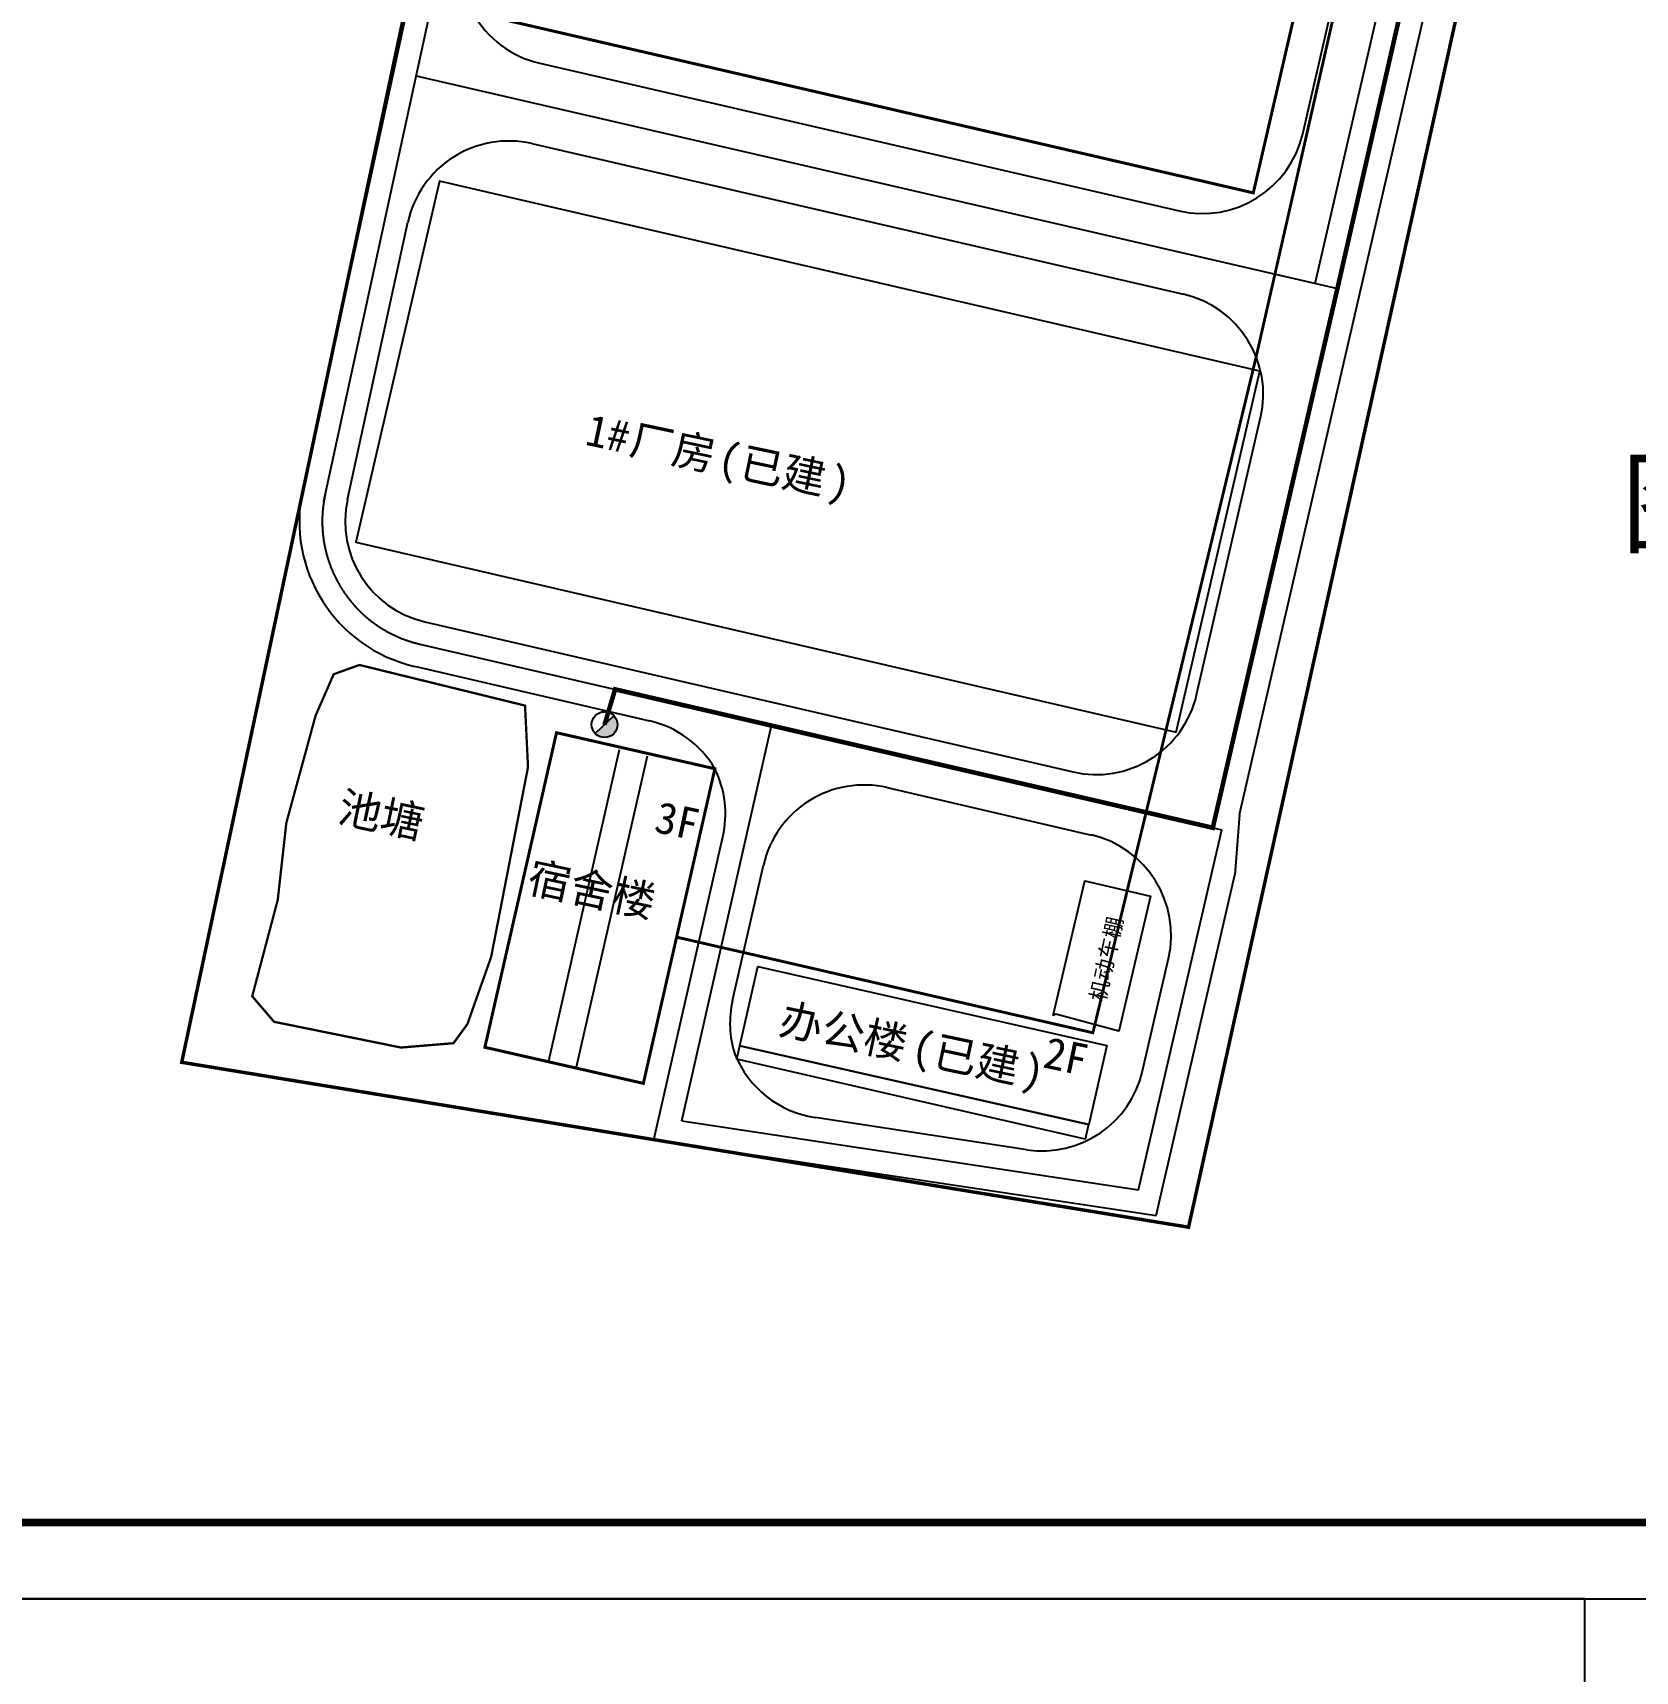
# Model space of a CAD drawing. Extents: x -21908402 to 2288787, y 79687 to 5079726.
# Drawn here: x 2243545 to 2264549, y 553937 to 575412 of the extents above; entities that cross this region are included whole.
import ezdxf

# ---------------------------------------------------------------- set-up
doc = ezdxf.new("R2010")
doc.units = 0
doc.header["$LTSCALE"] = 1000
doc.linetypes.add('DASH', pattern=[0.35, 0.25, -0.1])
doc.linetypes.add('DOTE', pattern=[2.42, 2, -0.2, 0.02, -0.2])
doc.layers.get('0').update_dxf_attribs({"linetype": 'CONTINUOUS'})
for name, color, linetype in [('DLSS', 4, 'CONTINUOUS'), ('DM-坐标', 7, 'CONTINUOUS'), ('JZD', 1, 'CONTINUOUS'), ('PUB_TEXT', 7, 'CONTINUOUS'), ('PUB_TITLE', 4, 'CONTINUOUS'), ('PUZHUANG', 250, 'CONTINUOUS'), ('TX-图例', 7, 'CONTINUOUS'), ('填充', 8, 'CONTINUOUS'), ('道路中心线', 1, 'DOTE')]:
    doc.layers.add(name, color=color, linetype=linetype)
doc.styles.add('DIMHT', font='simhei.ttf', dxfattribs={"width": 0.8})
doc.styles.add('仿宋', font='')
doc.styles.add('宋体', font='')
doc.styles.get('仿宋').set_extended_font_data('FangSong_GB2312')
doc.styles.get('宋体').set_extended_font_data('SimSun')
doc.linetypes.add('443', pattern='A,9.4,[169,AAA.SHX,S=1,R=0,X=0,Y=0.15],0.6', length=10)
doc.linetypes.add('GX_DX', pattern='A,2,[65,LZX,S=0.8,R=0,X=0,Y=0],-0.55,2', length=4.55)
doc.linetypes.add('GX_GS', pattern='A,2,-0.1,[61,LZX,S=1,R=0,X=0,Y=0],-1.0125,2', length=5.1125)

# ---------------------------------------------------------------- blocks, each defined once
blk = doc.blocks.new('FGHJ')
at = {"color": 254, "linetype": 'CONTINUOUS'}
for p, q in [((40418295.95, 3455451.23), (40418302.14, 3455478.43)), ((40418298.39, 3455450.68), (40418304.58, 3455477.88))]:
    blk.add_line(p, q, dxfattribs=at)
at = {"color": 254, "linetype": 'CONTINUOUS', "const_width": 0.26}
for points in [[(40418315.06, 3455654.28), (40418383.26, 3455638.53), (40418357.52, 3455527.06), (40418289.32, 3455542.82)], [(40418296.63, 3455479.89), (40418310.47, 3455476.74), (40418304.22, 3455449.25), (40418290.37, 3455452.4)]]:
    blk.add_lwpolyline(points, close=True, dxfattribs=at)
at = {"color": 254, "linetype": 'CONTINUOUS', "flags": 128}
for points in [[(40418350.79, 3455479.93), (40418358.1, 3455511.48), (40418286.4, 3455528.09), (40418279.08, 3455496.55)], [(40418340.04, 3455455.17), (40418342.81, 3455466.95), (40418348.55, 3455465.6), (40418345.78, 3455453.82), (40418340.26, 3455455.3)], [(40418312.66, 3455452.54), (40418314.23, 3455459.46), (40418344.73, 3455452.57), (40418343.16, 3455445.65)], [(40418343.12, 3455445.65), (40418342.83, 3455444.37), (40418312.39, 3455451.37), (40418312.66, 3455452.54)]]:
    blk.add_lwpolyline(points, close=True, dxfattribs=at)
at = {"layer": 'DLSS', "color": 254, "linetype": 'CONTINUOUS'}
for p, q in [((40418274.34, 3455500.51), (40418309.53, 3455662.63)), ((40418356.31, 3455472.75), (40418397.1, 3455649.36)), ((40418361.84, 3455532.22), (40418384.81, 3455631.67)), ((40418362.13, 3455533.49), (40418384.85, 3455631.85)), ((40418295.18, 3455538.38), (40418351.04, 3455525.48)), ((40418294.47, 3455531.36), (40418351.42, 3455518.21)), ((40418278.36, 3455500.27), (40418283.65, 3455524.51)), ((40418352.57, 3455483.2), (40418358.16, 3455507.42)), ((40418285.13, 3455489.59), (40418341.77, 3455476.46)), ((40418284.22, 3455485.69), (40418304.76, 3455480.93)), ((40418325.52, 3455475.09), (40418343.37, 3455470.95)), ((40418356.31, 3455472.75), (40418355.91, 3455467.48)), ((40418305.14, 3455444.31), (40418311.17, 3455470.78)), ((40418312.02, 3455456.5), (40418314.71, 3455468.32)), ((40418349.03, 3455437.7), (40418355.91, 3455467.48)), ((40418347.84, 3455450.33), (40418350.11, 3455460.16)), ((40418337.73, 3455443.45), (40418319.22, 3455446.27)), ((40418305.14, 3455444.31), (40418349.03, 3455437.7))]:
    blk.add_line(p, q, dxfattribs=at)
for centre, radius, start, end in [((40418297.2, 3455547.15), 9, 208.8054, 256.9951), ((40418292.44, 3455522.59), 9, 76.9951, 167.7287), ((40418353.07, 3455534.25), 9, 256.9951, 346.9951), ((40418349.39, 3455509.44), 9, 346.9951, 76.9951), ((40418287.16, 3455498.35), 13, 167.6975, 256.9511), ((40418287.16, 3455498.35), 9, 167.6975, 256.9511), ((40418343.8, 3455485.23), 9, 256.9511, 346.9951), ((40418302.73, 3455472.16), 9, 30.5903, 76.9511), ((40418302.39, 3455472.78), 9, 347.1783, 26.1329), ((40418323.49, 3455466.32), 9, 76.9511, 167.1783), ((40418341.34, 3455462.19), 9, 346.9951, 76.9511), ((40418320.79, 3455454.5), 9, 167.1783, 197.4145), ((40418320.56, 3455455.17), 9, 201.9371, 261.4386), ((40418339.07, 3455452.35), 9, 261.4386, 346.9951)]:
    blk.add_arc(centre, radius, start, end, dxfattribs=at)
at = {"layer": '填充', "color": 254, "linetype": 'CONTINUOUS', "const_width": 0.2, "flags": 128}
blk.add_lwpolyline([(40418279.41, 3455485.81), (40418279.41, 3455485.81), (40418277.16, 3455485), (40418275.58, 3455481.39), (40418273.02, 3455472.01), (40418272.27, 3455465.28), (40418270.04, 3455456.86), (40418271.95, 3455454.63), (40418283.04, 3455452.38), (40418287.63, 3455452.76), (40418288.84, 3455454.42), (40418290.92, 3455460.3), (40418294.14, 3455476.89), (40418293.88, 3455482.26)], close=True, dxfattribs=at)
at = {"layer": '道路中心线', "color": 1, "linetype": 'DOTE'}
for p, q in [((40418276.3, 3455500.13), (40418311.05, 3455660.18)), ((40418362.92, 3455519.14), (40418393.17, 3455650.14)), ((40418284.37, 3455537.29), (40418364.87, 3455518.69)), ((40418353.99, 3455471.57), (40418364.87, 3455518.69)), ((40418284.69, 3455487.63), (40418354.76, 3455471.39)), ((40418307.57, 3455445.97), (40418315.43, 3455480.51)), ((40418347.5, 3455439.96), (40418354.76, 3455471.39)), ((40418307.57, 3455445.97), (40418347.5, 3455439.96))]:
    blk.add_line(p, q, dxfattribs=at)
blk.add_arc((40418287.16, 3455498.35), 11, 167.6975, 256.9511, dxfattribs=at)
at = {"layer": 'PUB_TEXT', "color": 254, "linetype": 'CONTINUOUS', "style": '宋体'}
for s, height, rotation, p in [('1#', 2.749, 348.0834, (40418299.02, 3455505.07)), ('厂房', 2.749, 348.0834, (40418302.87, 3455504.25)), ('(', 2.75, 348.0834, (40418310.56, 3455502.63)), ('已建', 2.749, 348.0834, (40418312.49, 3455502.22)), (')', 2.75, 348.0834, (40418320.18, 3455500.6)), ('池塘', 2.749, 348.0834, (40418277.38, 3455472.14)), ('3F', 2.749, 348.0834, (40418305.06, 3455471.24)), ('宿舍楼', 2.749, 348.0834, (40418293.92, 3455466.01)), ('机动车棚', 1.375, 77.6006, (40418344.54, 3455456.29)), ('办公楼', 2.749, 348.0834, (40418315.94, 3455453.62)), ('(', 2.75, 348.0834, (40418327.48, 3455451.19)), ('已建', 2.749, 348.0834, (40418329.4, 3455450.78)), ('2F', 2.749, 348.0834, (40418339.03, 3455450.67)), (')', 2.75, 348.0834, (40418337.09, 3455449.16))]:
    blk.add_text(s, height=height, rotation=rotation, dxfattribs=at).set_placement(p)
blk = doc.blocks.new('FYGJH')
at = {"layer": 'DM-坐标'}
blk.add_hatch(color=1, dxfattribs=at).paths.add_polyline_path([(496415.338, 433272.839, 0.676431), (496417.339, 433273.641, 0.193011), (496417.017, 433274.443)])
at = {"layer": 'DM-坐标', "color": 1}
blk.add_line((496417.017, 433274.443), (496415.338, 433272.839), dxfattribs=at)
blk.add_circle((496416.178, 433273.641), 1.161, dxfattribs=at)
blk = doc.blocks.new('GGGGGH')
at = {"layer": 'PUZHUANG', "color": 0}
blk.add_lwpolyline([(379173.18, 3454736.77), (379193.98, 3454736.77)], dxfattribs=at)
at = {"layer": 'TX-图例'}
for points in [[(379193.98, 3454736.77), (379193.98, 3454728.45), (379173.18, 3454728.45), (379173.18, 3454736.77)], [(379173.18, 3454724.41), (379193.98, 3454724.41), (379193.98, 3454716.09), (379173.18, 3454716.09)], [(379193.98, 3454713.49), (379193.98, 3454705.17), (379173.18, 3454705.17), (379173.18, 3454713.49)], [(379193.98, 3454702.57), (379193.98, 3454694.25), (379173.18, 3454694.25), (379173.18, 3454702.57)]]:
    blk.add_lwpolyline(points, close=True, dxfattribs=at)
at = {"layer": 'TX-图例', "color": 4, "linetype": 'GX_GS', "ltscale": 0.003, "const_width": 0.35}
blk.add_lwpolyline([(379173.18, 3454732.61), (379193.98, 3454732.61)], dxfattribs=at)
at = {"layer": 'TX-图例', "color": 2, "linetype": 'GX_DX', "ltscale": 0.003, "const_width": 0.25}
blk.add_lwpolyline([(379173.18, 3454720.25), (379193.98, 3454720.25)], dxfattribs=at)
at = {"layer": 'TX-图例', "color": 5, "linetype": '443', "ltscale": 0.003, "const_width": 2}
blk.add_lwpolyline([(379193.98, 3454698.41), (379173.18, 3454698.41)], dxfattribs=at)
at = {"layer": 'TX-图例', "color": 4, "linetype": 'GX_GS', "ltscale": 1.5, "xscale": 1.945010106428526, "yscale": 1.945010106544942, "zscale": 1.945010106426005}
blk.add_blockref('FYGJH', (-586350.78, 2611987.31), dxfattribs=at)
at = {"layer": 'TX-图例', "ltscale": 0.5, "style": 'DIMHT'}
blk.add_text('图 例', height=7.2, dxfattribs=at).set_placement((379170.68, 3454744.59))
at = {"layer": 'TX-图例', "color": 4, "linetype": 'GX_GS', "ltscale": 5, "style": '仿宋'}
blk.add_text('DN100', height=2, rotation=0.9012, dxfattribs=at).set_placement((379180.61, 3454733.57))
at = {"layer": 'TX-图例', "style": '宋体'}
for s, p in [('消防给水管线', (379195.72, 3454730.7)), ('消防通讯', (379195.72, 3454718.34)), ('消防栓', (379195.72, 3454707.42)), ('消防通道', (379195.72, 3454696.5))]:
    blk.add_text(s, height=3.5, dxfattribs=at).set_placement(p)
blk = doc.blocks.new('55444F')
at = {"layer": 'JZD', "linetype": 'CONTINUOUS', "const_width": 0.3}
blk.add_lwpolyline([(40416079.38, 3455490.3), (40416169.01, 3455474.57), (40416122.12, 3455262.69), (40416034.14, 3455277.1)], close=True, dxfattribs=at)
at = {"layer": 'TX-图例', "color": 2, "linetype": 'DASH', "ltscale": 0.01, "const_width": 0.25}
blk.add_lwpolyline([(40416159.59, 3455476.91), (40416156.9, 3455465.79), (40416156.9, 3455465.79), (40416127.97, 3455338.49), (40416113.76, 3455279.68), (40416077.38, 3455288.04)], dxfattribs=at)
at = {"layer": 'TX-图例', "color": 4, "linetype": 'GX_GS', "ltscale": 0.003, "const_width": 0.4}
for points in [[(40416072.74, 3455309.52), (40416124.24, 3455297.59), (40416135.13, 3455344.71), (40416164.8, 3455474.68), (40416165.14, 3455476.01)], [(40416072.74, 3455309.52), (40416072.01, 3455309.69), (40416071.09, 3455306.6)]]:
    blk.add_lwpolyline(points, dxfattribs=at)
for name, p in [('FGHJ', (-2229.74, -173.99)), ('GGGGGH', (40036989.23, 577.78))]:
    blk.add_blockref(name, p)
at = {"layer": 'TX-图例', "color": 4, "linetype": 'GX_GS', "ltscale": 1.5, "xscale": 0.9725050516426563, "yscale": 0.9725050532724708, "zscale": 0.9725050532130026}
blk.add_blockref('FYGJH', (39933303.85, 3033945.8), dxfattribs=at)

msp = doc.modelspace()

# ---------------------------------------------------------------- linework, layer by layer
at = {"layer": 'PUB_TITLE'}
for points in [[(2229386.8, 554887.5), (2288786.8, 554887.5), (2288786.8, 596887.5), (2229386.8, 596887.5)], [(2095686.8, 436087.5), (2263886.8, 436087.5), (2263886.8, 554887.5), (2095686.8, 554887.5)]]:
    msp.add_lwpolyline(points, close=True, dxfattribs=at)
at = {"layer": 'PUB_TITLE', "const_width": 100}
msp.add_lwpolyline([(2231886.8, 555887.5), (2287786.8, 555887.5), (2287786.8, 595887.5), (2231886.8, 595887.5)], close=True, dxfattribs=at)

# ---------------------------------------------------------------- block references
at = {"xscale": 150, "yscale": 150, "zscale": 150}
msp.add_blockref('55444F', (-6060159623.9, -517729646.4), dxfattribs=at)

doc.saveas('drawing.dxf')
